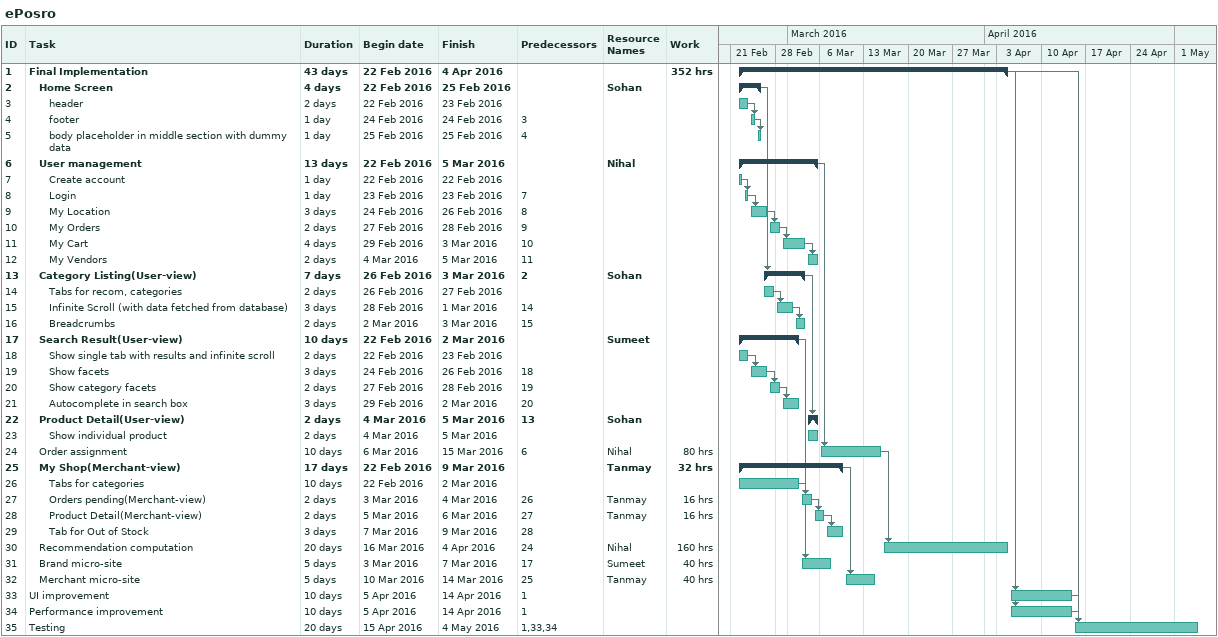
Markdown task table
ePosro

| ID | Level | Task | Duration | Start | Finish | Predecessors | Resources | Work (h) |
|---|---|---|---|---|---|---|---|---|
| 1 | 1 | **Final Implementation** | 43d | 2016-02-22 | 2016-04-04 |  |  | 352 |
| 2 | 2 | **Home Screen** | 4d | 2016-02-22 | 2016-02-25 |  | Sohan |  |
| 3 | 3 | header | 2d | 2016-02-22 | 2016-02-23 |  |  |  |
| 4 | 3 | footer | 1d | 2016-02-24 | 2016-02-24 | 3 |  |  |
| 5 | 3 | body placeholder in middle section with dummy data | 1d | 2016-02-25 | 2016-02-25 | 4 |  |  |
| 6 | 2 | **User management** | 13d | 2016-02-22 | 2016-03-05 |  | Nihal |  |
| 7 | 3 | Create account | 1d | 2016-02-22 | 2016-02-22 |  |  |  |
| 8 | 3 | Login | 1d | 2016-02-23 | 2016-02-23 | 7 |  |  |
| 9 | 3 | My Location | 3d | 2016-02-24 | 2016-02-26 | 8 |  |  |
| 10 | 3 | My Orders | 2d | 2016-02-27 | 2016-02-28 | 9 |  |  |
| 11 | 3 | My Cart | 4d | 2016-02-29 | 2016-03-03 | 10 |  |  |
| 12 | 3 | My Vendors | 2d | 2016-03-04 | 2016-03-05 | 11 |  |  |
| 13 | 2 | **Category Listing(User-view)** | 7d | 2016-02-26 | 2016-03-03 | 2 | Sohan |  |
| 14 | 3 | Tabs for recom, categories | 2d | 2016-02-26 | 2016-02-27 |  |  |  |
| 15 | 3 | Infinite Scroll (with data fetched from database) | 3d | 2016-02-28 | 2016-03-01 | 14 |  |  |
| 16 | 3 | Breadcrumbs | 2d | 2016-03-02 | 2016-03-03 | 15 |  |  |
| 17 | 2 | **Search Result(User-view)** | 10d | 2016-02-22 | 2016-03-02 |  | Sumeet |  |
| 18 | 3 | Show single tab with results and infinite scroll | 2d | 2016-02-22 | 2016-02-23 |  |  |  |
| 19 | 3 | Show facets | 3d | 2016-02-24 | 2016-02-26 | 18 |  |  |
| 20 | 3 | Show category facets | 2d | 2016-02-27 | 2016-02-28 | 19 |  |  |
| 21 | 3 | Autocomplete in search box | 3d | 2016-02-29 | 2016-03-02 | 20 |  |  |
| 22 | 2 | **Product Detail(User-view)** | 2d | 2016-03-04 | 2016-03-05 | 13 | Sohan |  |
| 23 | 3 | Show individual product | 2d | 2016-03-04 | 2016-03-05 |  |  |  |
| 24 | 2 | Order assignment | 10d | 2016-03-06 | 2016-03-15 | 6 | Nihal | 80 |
| 25 | 2 | **My Shop(Merchant-view)** | 17d | 2016-02-22 | 2016-03-09 |  | Tanmay | 32 |
| 26 | 3 | Tabs for categories | 10d | 2016-02-22 | 2016-03-02 |  |  |  |
| 27 | 3 | Orders pending(Merchant-view) | 2d | 2016-03-03 | 2016-03-04 | 26 | Tanmay | 16 |
| 28 | 3 | Product Detail(Merchant-view) | 2d | 2016-03-05 | 2016-03-06 | 27 | Tanmay | 16 |
| 29 | 3 | Tab for Out of Stock | 3d | 2016-03-07 | 2016-03-09 | 28 |  |  |
| 30 | 2 | Recommendation computation | 20d | 2016-03-16 | 2016-04-04 | 24 | Nihal | 160 |
| 31 | 2 | Brand micro-site | 5d | 2016-03-03 | 2016-03-07 | 17 | Sumeet | 40 |
| 32 | 2 | Merchant micro-site | 5d | 2016-03-10 | 2016-03-14 | 25 | Tanmay | 40 |
| 33 | 1 | UI improvement | 10d | 2016-04-05 | 2016-04-14 | 1 |  |  |
| 34 | 1 | Performance improvement | 10d | 2016-04-05 | 2016-04-14 | 1 |  |  |
| 35 | 1 | Testing | 20d | 2016-04-15 | 2016-05-04 | 1, 33, 34 |  |  |
